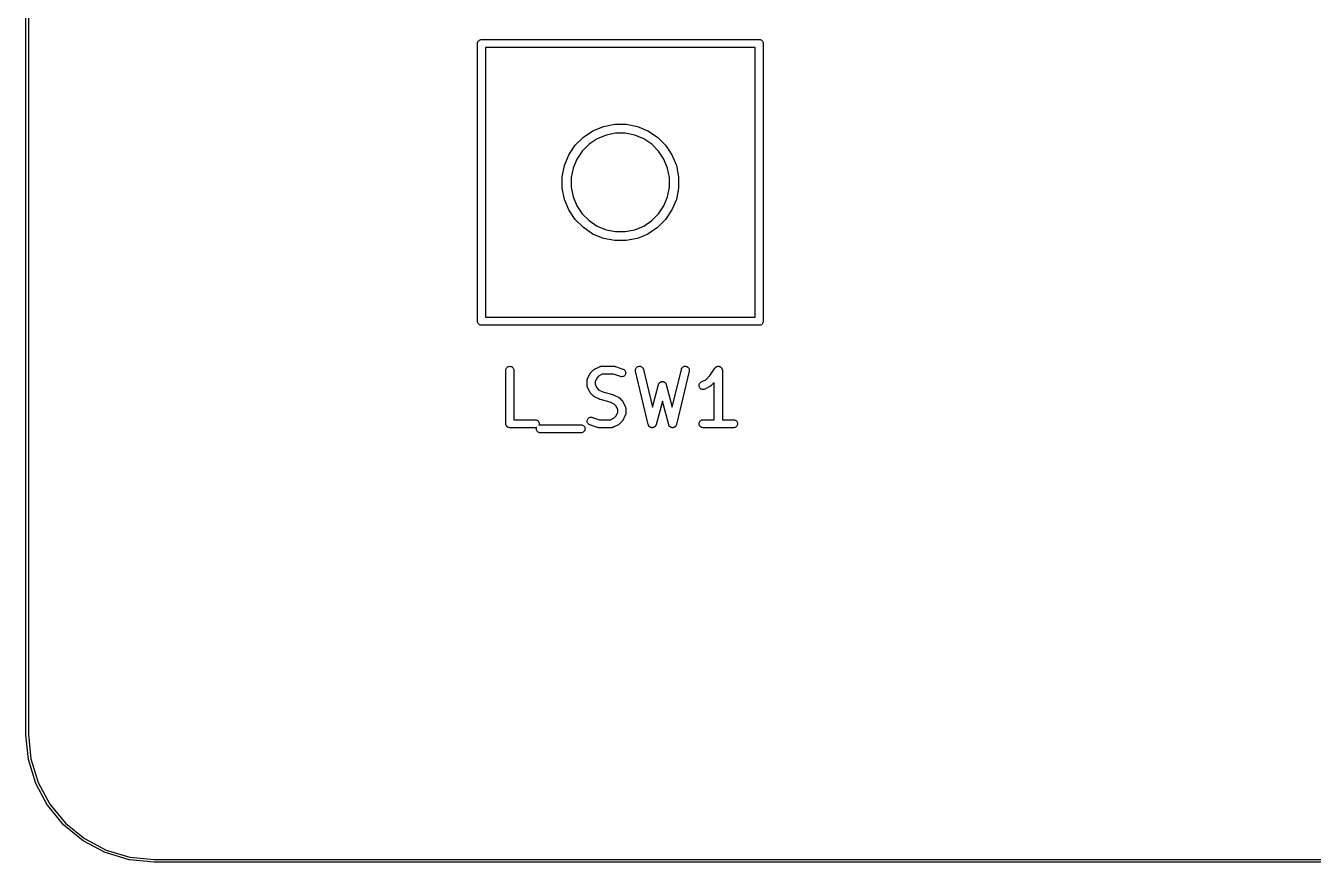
# Model space of a CAD drawing. Header units: millimetres. Extents: x 17 to 402, y -127 to -24.
# Drawn here: x 16.64 to 40.76, y -127.02 to -111.37 of the extents above; entities that cross this region are included whole.
import ezdxf

# ---------------------------------------------------------------- set-up
doc = ezdxf.new("R2010")
doc.units = ezdxf.units.MM
doc.header["$LTSCALE"] = 25.4
doc.layers.add('BLACK', color=7, linetype='CONTINUOUS')

msp = doc.modelspace()

# ---------------------------------------------------------------- linework, layer by layer
at = {"layer": 'BLACK', "linetype": 'Continuous'}
for p, q in [((16.644, -124.618), (16.644, -27.78)), ((16.694, -27.783), (16.694, -124.619)), ((25.128, -111.647), (25.139, -111.637)), ((25.139, -111.637), (25.152, -111.63)), ((25.152, -111.63), (25.167, -111.626)), ((25.167, -111.626), (25.178, -111.625)), ((25.178, -111.625), (25.181, -111.625)), ((25.181, -111.625), (25.185, -111.625)), ((25.185, -111.625), (30.378, -111.625)), ((30.378, -111.625), (30.381, -111.625)), ((30.381, -111.625), (30.385, -111.625)), ((30.385, -111.625), (30.396, -111.626)), ((30.396, -111.626), (30.41, -111.63)), ((30.41, -111.63), (30.423, -111.637)), ((30.423, -111.637), (30.435, -111.647)), ((25.106, -111.7), (25.107, -111.685)), ((25.106, -111.704), (25.106, -111.7)), ((25.106, -116.896), (25.106, -111.704)), ((25.107, -111.685), (25.112, -111.671)), ((25.112, -111.671), (25.119, -111.658)), ((25.119, -111.658), (25.128, -111.647)), ((25.256, -111.775), (25.256, -116.825)), ((30.306, -111.775), (25.256, -111.775)), ((30.306, -116.825), (30.306, -111.775)), ((30.435, -111.647), (30.444, -111.658)), ((30.444, -111.658), (30.451, -111.671)), ((30.451, -111.671), (30.455, -111.685)), ((30.455, -111.685), (30.457, -111.7)), ((30.457, -111.7), (30.456, -111.704)), ((30.456, -111.704), (30.456, -116.896)), ((27.265, -113.334), (27.463, -113.252)), ((27.463, -113.252), (27.674, -113.21)), ((27.674, -113.21), (27.889, -113.21)), ((27.889, -113.21), (28.099, -113.252)), ((28.099, -113.252), (28.297, -113.334)), ((26.935, -113.605), (27.087, -113.454)), ((27.087, -113.454), (27.265, -113.334)), ((27.345, -113.484), (27.195, -113.585)), ((27.513, -113.415), (27.345, -113.484)), ((27.691, -113.38), (27.513, -113.415)), ((27.872, -113.38), (27.691, -113.38)), ((28.05, -113.415), (27.872, -113.38)), ((28.217, -113.484), (28.05, -113.415)), ((28.368, -113.585), (28.217, -113.484)), ((28.297, -113.334), (28.476, -113.454)), ((28.476, -113.454), (28.628, -113.605)), ((26.733, -113.982), (26.816, -113.784)), ((26.816, -113.784), (26.935, -113.605)), ((27.066, -113.713), (26.965, -113.864)), ((27.195, -113.585), (27.066, -113.713)), ((28.496, -113.713), (28.368, -113.585)), ((28.597, -113.864), (28.496, -113.713)), ((28.628, -113.605), (28.747, -113.784)), ((28.747, -113.784), (28.829, -113.982)), ((26.692, -114.193), (26.733, -113.982)), ((26.896, -114.032), (26.861, -114.209)), ((26.965, -113.864), (26.896, -114.032)), ((28.666, -114.032), (28.597, -113.864)), ((28.702, -114.209), (28.666, -114.032)), ((28.829, -113.982), (28.871, -114.193)), ((26.692, -114.407), (26.692, -114.193)), ((26.861, -114.209), (26.861, -114.391)), ((28.702, -114.391), (28.702, -114.209)), ((28.871, -114.193), (28.871, -114.407)), ((26.733, -114.618), (26.692, -114.407)), ((26.861, -114.391), (26.896, -114.568)), ((28.666, -114.568), (28.702, -114.391)), ((28.871, -114.407), (28.829, -114.618)), ((26.816, -114.816), (26.733, -114.618)), ((26.896, -114.568), (26.965, -114.736)), ((26.965, -114.736), (27.066, -114.887)), ((28.496, -114.887), (28.597, -114.736)), ((28.597, -114.736), (28.666, -114.568)), ((28.829, -114.618), (28.747, -114.816)), ((26.935, -114.995), (26.816, -114.816)), ((27.087, -115.146), (26.935, -114.995)), ((27.066, -114.887), (27.195, -115.015)), ((27.195, -115.015), (27.345, -115.116)), ((28.217, -115.116), (28.368, -115.015)), ((28.368, -115.015), (28.496, -114.887)), ((28.628, -114.995), (28.476, -115.146)), ((28.747, -114.816), (28.628, -114.995)), ((27.265, -115.266), (27.087, -115.146)), ((27.345, -115.116), (27.513, -115.185)), ((27.513, -115.185), (27.691, -115.22)), ((27.691, -115.22), (27.872, -115.22)), ((27.872, -115.22), (28.05, -115.185)), ((28.05, -115.185), (28.217, -115.116)), ((28.476, -115.146), (28.297, -115.266)), ((27.463, -115.348), (27.265, -115.266)), ((27.674, -115.39), (27.463, -115.348)), ((27.889, -115.39), (27.674, -115.39)), ((28.099, -115.348), (27.889, -115.39)), ((28.297, -115.266), (28.099, -115.348)), ((25.106, -116.9), (25.106, -116.896)), ((25.107, -116.915), (25.106, -116.9)), ((25.112, -116.929), (25.107, -116.915)), ((25.119, -116.942), (25.112, -116.929)), ((25.128, -116.953), (25.119, -116.942)), ((25.256, -116.825), (30.306, -116.825)), ((30.444, -116.942), (30.435, -116.953)), ((30.451, -116.929), (30.444, -116.942)), ((30.455, -116.915), (30.451, -116.929)), ((30.457, -116.9), (30.455, -116.915)), ((30.456, -116.896), (30.457, -116.9)), ((25.139, -116.963), (25.128, -116.953)), ((25.152, -116.97), (25.139, -116.963)), ((25.167, -116.974), (25.152, -116.97)), ((25.181, -116.975), (25.167, -116.974)), ((25.185, -116.975), (25.181, -116.975)), ((30.378, -116.975), (25.185, -116.975)), ((30.381, -116.975), (30.378, -116.975)), ((30.385, -116.975), (30.381, -116.975)), ((30.396, -116.974), (30.385, -116.975)), ((30.41, -116.97), (30.396, -116.974)), ((30.423, -116.963), (30.41, -116.97)), ((30.435, -116.953), (30.423, -116.963)), ((25.635, -117.815), (25.636, -117.801)), ((25.635, -117.816), (25.635, -117.815)), ((25.635, -118.816), (25.635, -117.816)), ((25.636, -117.801), (25.641, -117.787)), ((25.641, -117.787), (25.648, -117.774)), ((25.648, -117.774), (25.657, -117.763)), ((25.657, -117.763), (25.669, -117.754)), ((25.669, -117.754), (25.682, -117.747)), ((25.682, -117.747), (25.696, -117.743)), ((25.696, -117.743), (25.71, -117.741)), ((25.71, -117.741), (25.725, -117.743)), ((25.725, -117.743), (25.739, -117.747)), ((25.739, -117.747), (25.752, -117.754)), ((25.752, -117.754), (25.763, -117.764)), ((25.763, -117.764), (25.772, -117.775)), ((25.772, -117.775), (25.779, -117.788)), ((25.779, -117.788), (25.783, -117.802)), ((25.783, -117.802), (25.785, -117.816)), ((25.785, -117.816), (25.785, -118.741)), ((27.167, -117.973), (27.214, -117.878)), ((27.214, -117.878), (27.215, -117.877)), ((27.215, -117.877), (27.217, -117.874)), ((27.217, -117.874), (27.219, -117.87)), ((27.219, -117.87), (27.221, -117.867)), ((27.221, -117.867), (27.223, -117.865)), ((27.223, -117.865), (27.225, -117.862)), ((27.225, -117.862), (27.228, -117.859)), ((27.228, -117.859), (27.276, -117.811)), ((27.276, -117.811), (27.277, -117.81)), ((27.277, -117.81), (27.28, -117.807)), ((27.28, -117.807), (27.283, -117.805)), ((27.283, -117.805), (27.286, -117.803)), ((27.286, -117.803), (27.288, -117.801)), ((27.288, -117.801), (27.292, -117.799)), ((27.292, -117.799), (27.295, -117.797)), ((27.295, -117.797), (27.391, -117.749)), ((27.442, -117.891), (27.373, -117.926)), ((27.391, -117.749), (27.392, -117.749)), ((27.392, -117.749), (27.394, -117.748)), ((27.394, -117.748), (27.395, -117.747)), ((27.395, -117.747), (27.401, -117.746)), ((27.401, -117.746), (27.405, -117.744)), ((27.405, -117.744), (27.407, -117.743)), ((27.407, -117.743), (27.41, -117.743)), ((27.41, -117.743), (27.415, -117.742)), ((27.415, -117.742), (27.42, -117.741)), ((27.42, -117.741), (27.422, -117.742)), ((27.422, -117.742), (27.424, -117.741)), ((27.424, -117.741), (27.662, -117.741)), ((27.65, -117.891), (27.442, -117.891)), ((27.781, -117.935), (27.65, -117.891)), ((27.662, -117.741), (27.663, -117.741)), ((27.663, -117.741), (27.667, -117.742)), ((27.667, -117.742), (27.672, -117.742)), ((27.672, -117.742), (27.675, -117.743)), ((27.675, -117.743), (27.678, -117.743)), ((27.678, -117.743), (27.682, -117.744)), ((27.682, -117.744), (27.686, -117.745)), ((27.686, -117.745), (27.829, -117.793)), ((27.829, -117.793), (27.83, -117.793)), ((27.83, -117.793), (27.843, -117.799)), ((27.843, -117.799), (27.855, -117.808)), ((27.862, -117.913), (27.851, -117.924)), ((27.855, -117.808), (27.865, -117.819)), ((27.87, -117.901), (27.862, -117.913)), ((27.865, -117.819), (27.872, -117.831)), ((27.876, -117.888), (27.87, -117.901)), ((27.872, -117.831), (27.878, -117.845)), ((27.879, -117.874), (27.876, -117.888)), ((27.878, -117.845), (27.88, -117.859)), ((27.88, -117.859), (27.879, -117.874)), ((28.063, -117.818), (28.064, -117.804)), ((28.065, -117.833), (28.063, -117.818)), ((28.064, -117.804), (28.068, -117.789)), ((28.065, -117.834), (28.065, -117.833)), ((28.303, -118.834), (28.065, -117.834)), ((28.068, -117.789), (28.075, -117.776)), ((28.075, -117.776), (28.084, -117.765)), ((28.084, -117.765), (28.095, -117.755)), ((28.095, -117.755), (28.108, -117.748)), ((28.108, -117.748), (28.122, -117.743)), ((28.122, -117.743), (28.136, -117.741)), ((28.136, -117.741), (28.151, -117.742)), ((28.151, -117.742), (28.165, -117.746)), ((28.165, -117.746), (28.178, -117.753)), ((28.178, -117.753), (28.189, -117.762)), ((28.189, -117.762), (28.199, -117.772)), ((28.199, -117.772), (28.207, -117.785)), ((28.207, -117.785), (28.211, -117.799)), ((28.211, -117.799), (28.381, -118.51)), ((28.753, -118.51), (28.922, -117.799)), ((29.069, -117.834), (28.831, -118.834)), ((28.922, -117.799), (28.923, -117.798)), ((28.923, -117.798), (28.928, -117.784)), ((28.928, -117.784), (28.935, -117.772)), ((28.935, -117.772), (28.945, -117.761)), ((28.945, -117.761), (28.957, -117.752)), ((28.957, -117.752), (28.97, -117.746)), ((28.97, -117.746), (28.984, -117.742)), ((28.984, -117.742), (28.999, -117.741)), ((28.999, -117.741), (29.013, -117.743)), ((29.013, -117.743), (29.027, -117.748)), ((29.027, -117.748), (29.04, -117.756)), ((29.04, -117.756), (29.051, -117.766)), ((29.051, -117.766), (29.06, -117.777)), ((29.06, -117.777), (29.066, -117.79)), ((29.066, -117.79), (29.07, -117.805)), ((29.071, -117.819), (29.069, -117.834)), ((29.07, -117.805), (29.071, -117.819)), ((29.38, -117.993), (29.461, -117.911)), ((29.461, -117.911), (29.552, -117.775)), ((29.552, -117.775), (29.553, -117.774)), ((29.553, -117.774), (29.557, -117.768)), ((29.553, -117.774), (29.553, -117.774)), ((29.553, -117.774), (29.553, -117.774)), ((29.553, -117.774), (29.553, -117.774)), ((29.557, -117.768), (29.562, -117.763)), ((29.562, -117.763), (29.568, -117.758)), ((29.562, -117.763), (29.562, -117.763)), ((29.562, -117.763), (29.562, -117.763)), ((29.568, -117.758), (29.573, -117.754)), ((29.573, -117.754), (29.573, -117.754)), ((29.573, -117.754), (29.574, -117.754)), ((29.574, -117.754), (29.58, -117.75)), ((29.58, -117.75), (29.586, -117.747)), ((29.586, -117.747), (29.586, -117.747)), ((29.586, -117.747), (29.587, -117.747)), ((29.587, -117.747), (29.594, -117.745)), ((29.594, -117.745), (29.601, -117.743)), ((29.601, -117.743), (29.608, -117.742)), ((29.601, -117.743), (29.601, -117.743)), ((29.601, -117.743), (29.601, -117.743)), ((29.608, -117.742), (29.615, -117.741)), ((29.615, -117.741), (29.615, -117.741)), ((29.615, -117.741), (29.623, -117.742)), ((29.615, -117.741), (29.615, -117.741)), ((29.623, -117.742), (29.63, -117.743)), ((29.63, -117.743), (29.63, -117.743)), ((29.63, -117.743), (29.63, -117.743)), ((29.63, -117.743), (29.637, -117.745)), ((29.637, -117.745), (29.644, -117.747)), ((29.644, -117.747), (29.644, -117.747)), ((29.644, -117.747), (29.644, -117.747)), ((29.644, -117.747), (29.65, -117.751)), ((29.65, -117.751), (29.657, -117.754)), ((29.657, -117.754), (29.657, -117.754)), ((29.657, -117.754), (29.657, -117.754)), ((29.657, -117.754), (29.662, -117.759)), ((29.662, -117.759), (29.668, -117.764)), ((29.668, -117.764), (29.668, -117.764)), ((29.668, -117.764), (29.668, -117.764)), ((29.668, -117.764), (29.673, -117.77)), ((29.673, -117.77), (29.677, -117.775)), ((29.677, -117.775), (29.677, -117.775)), ((29.677, -117.775), (29.677, -117.775)), ((29.677, -117.775), (29.681, -117.782)), ((29.681, -117.782), (29.684, -117.788)), ((29.684, -117.788), (29.684, -117.788)), ((29.684, -117.788), (29.684, -117.788)), ((29.684, -117.788), (29.686, -117.795)), ((29.686, -117.795), (29.688, -117.802)), ((29.688, -117.802), (29.688, -117.802)), ((29.688, -117.802), (29.688, -117.802)), ((29.688, -117.802), (29.689, -117.809)), ((29.689, -117.809), (29.69, -117.816)), ((29.69, -117.816), (29.69, -118.741)), ((27.159, -118.001), (27.16, -117.996)), ((27.159, -118.004), (27.159, -118.001)), ((27.159, -118.006), (27.159, -118.004)), ((27.159, -118.007), (27.159, -118.006)), ((27.159, -118.102), (27.159, -118.007)), ((27.159, -118.104), (27.159, -118.102)), ((27.159, -118.106), (27.159, -118.104)), ((27.159, -118.112), (27.159, -118.106)), ((27.16, -118.117), (27.159, -118.112)), ((27.16, -117.991), (27.161, -117.989)), ((27.16, -117.996), (27.16, -117.991)), ((27.161, -118.119), (27.16, -118.117)), ((27.161, -117.987), (27.163, -117.982)), ((27.161, -117.989), (27.161, -117.987)), ((27.161, -118.121), (27.161, -118.119)), ((27.163, -118.126), (27.161, -118.121)), ((27.163, -117.982), (27.165, -117.977)), ((27.164, -118.131), (27.163, -118.126)), ((27.165, -118.133), (27.164, -118.131)), ((27.165, -117.977), (27.166, -117.975)), ((27.166, -118.135), (27.165, -118.133)), ((27.166, -117.975), (27.167, -117.973)), ((27.167, -118.136), (27.166, -118.135)), ((27.214, -118.231), (27.167, -118.136)), ((27.343, -117.956), (27.309, -118.025)), ((27.309, -118.025), (27.309, -118.084)), ((27.309, -118.084), (27.343, -118.153)), ((27.373, -117.926), (27.343, -117.956)), ((27.343, -118.153), (27.373, -118.183)), ((27.796, -117.938), (27.781, -117.935)), ((27.81, -117.939), (27.796, -117.938)), ((27.825, -117.936), (27.81, -117.939)), ((27.838, -117.931), (27.825, -117.936)), ((27.851, -117.924), (27.838, -117.931)), ((28.381, -118.51), (28.494, -118.083)), ((28.494, -118.083), (28.495, -118.082)), ((28.495, -118.082), (28.496, -118.08)), ((28.496, -118.077), (28.498, -118.073)), ((28.496, -118.08), (28.496, -118.077)), ((28.498, -118.073), (28.5, -118.068)), ((28.5, -118.068), (28.501, -118.066)), ((28.501, -118.066), (28.502, -118.064)), ((28.502, -118.064), (28.505, -118.06)), ((28.505, -118.06), (28.508, -118.056)), ((28.508, -118.056), (28.51, -118.054)), ((28.51, -118.054), (28.511, -118.052)), ((28.511, -118.052), (28.515, -118.049)), ((28.515, -118.049), (28.518, -118.045)), ((28.518, -118.045), (28.52, -118.044)), ((28.52, -118.044), (28.522, -118.042)), ((28.522, -118.042), (28.526, -118.04)), ((28.526, -118.04), (28.53, -118.037)), ((28.53, -118.037), (28.532, -118.036)), ((28.532, -118.036), (28.534, -118.035)), ((28.534, -118.035), (28.539, -118.033)), ((28.539, -118.033), (28.544, -118.031)), ((28.544, -118.031), (28.546, -118.03)), ((28.546, -118.03), (28.548, -118.029)), ((28.548, -118.029), (28.553, -118.029)), ((28.553, -118.029), (28.558, -118.028)), ((28.558, -118.028), (28.56, -118.028)), ((28.56, -118.028), (28.563, -118.027)), ((28.563, -118.027), (28.567, -118.027)), ((28.567, -118.027), (28.572, -118.027)), ((28.572, -118.027), (28.575, -118.028)), ((28.575, -118.028), (28.577, -118.028)), ((28.577, -118.028), (28.582, -118.029)), ((28.582, -118.029), (28.587, -118.03)), ((28.587, -118.03), (28.589, -118.031)), ((28.589, -118.031), (28.592, -118.031)), ((28.592, -118.031), (28.596, -118.033)), ((28.596, -118.033), (28.6, -118.035)), ((28.6, -118.035), (28.602, -118.036)), ((28.602, -118.036), (28.605, -118.037)), ((28.605, -118.037), (28.609, -118.04)), ((28.609, -118.04), (28.613, -118.043)), ((28.613, -118.043), (28.615, -118.044)), ((28.615, -118.044), (28.617, -118.046)), ((28.617, -118.046), (28.62, -118.05)), ((28.62, -118.05), (28.624, -118.053)), ((28.624, -118.053), (28.625, -118.055)), ((28.625, -118.055), (28.627, -118.057)), ((28.627, -118.057), (28.629, -118.061)), ((28.629, -118.061), (28.632, -118.065)), ((28.632, -118.065), (28.633, -118.067)), ((28.633, -118.067), (28.634, -118.069)), ((28.634, -118.069), (28.636, -118.074)), ((28.636, -118.074), (28.638, -118.078)), ((28.638, -118.078), (28.639, -118.081)), ((28.639, -118.081), (28.64, -118.083)), ((28.64, -118.083), (28.753, -118.51)), ((29.254, -118.092), (29.258, -118.078)), ((29.254, -118.107), (29.254, -118.092)), ((29.256, -118.121), (29.254, -118.107)), ((29.262, -118.135), (29.256, -118.121)), ((29.258, -118.078), (29.264, -118.065)), ((29.269, -118.148), (29.262, -118.135)), ((29.264, -118.065), (29.272, -118.053)), ((29.279, -118.158), (29.269, -118.148)), ((29.272, -118.053), (29.283, -118.043)), ((29.283, -118.043), (29.295, -118.035)), ((29.295, -118.035), (29.38, -117.993)), ((29.458, -118.122), (29.362, -118.169)), ((29.461, -118.119), (29.458, -118.122)), ((29.465, -118.117), (29.461, -118.119)), ((29.467, -118.115), (29.465, -118.117)), ((29.47, -118.114), (29.467, -118.115)), ((29.473, -118.111), (29.47, -118.114)), ((29.476, -118.108), (29.473, -118.111)), ((29.477, -118.107), (29.476, -118.108)), ((29.54, -118.045), (29.477, -118.107)), ((29.54, -118.741), (29.54, -118.045)), ((27.216, -118.234), (27.214, -118.231)), ((27.218, -118.238), (27.216, -118.234)), ((27.22, -118.241), (27.218, -118.238)), ((27.222, -118.243), (27.22, -118.241)), ((27.225, -118.246), (27.222, -118.243)), ((27.228, -118.25), (27.225, -118.246)), ((27.276, -118.298), (27.228, -118.25)), ((27.228, -118.25), (27.228, -118.25)), ((27.279, -118.301), (27.276, -118.298)), ((27.282, -118.304), (27.279, -118.301)), ((27.285, -118.305), (27.282, -118.304)), ((27.287, -118.307), (27.285, -118.305)), ((27.291, -118.309), (27.287, -118.307)), ((27.294, -118.312), (27.291, -118.309)), ((27.295, -118.312), (27.294, -118.312)), ((27.391, -118.36), (27.295, -118.312)), ((27.373, -118.183), (27.45, -118.222)), ((27.398, -118.362), (27.391, -118.36)), ((27.391, -118.36), (27.391, -118.36)), ((27.391, -118.36), (27.391, -118.36)), ((27.404, -118.365), (27.398, -118.362)), ((27.405, -118.365), (27.404, -118.365)), ((27.406, -118.365), (27.405, -118.365)), ((27.405, -118.365), (27.405, -118.365)), ((27.588, -118.411), (27.406, -118.365)), ((27.45, -118.222), (27.633, -118.267)), ((27.633, -118.267), (27.634, -118.268)), ((27.634, -118.268), (27.634, -118.268)), ((27.634, -118.268), (27.634, -118.268)), ((27.634, -118.268), (27.641, -118.27)), ((27.641, -118.27), (27.647, -118.273)), ((27.647, -118.273), (27.648, -118.273)), ((27.648, -118.273), (27.648, -118.273)), ((27.648, -118.273), (27.743, -118.321)), ((27.743, -118.321), (27.744, -118.321)), ((27.744, -118.321), (27.748, -118.324)), ((27.748, -118.324), (27.752, -118.325)), ((27.752, -118.325), (27.754, -118.327)), ((27.754, -118.327), (27.757, -118.329)), ((27.757, -118.329), (27.76, -118.332)), ((27.76, -118.332), (27.763, -118.335)), ((27.763, -118.335), (27.81, -118.382)), ((27.81, -118.382), (27.811, -118.383)), ((27.811, -118.383), (27.814, -118.386)), ((27.814, -118.386), (27.817, -118.389)), ((27.817, -118.389), (27.818, -118.392)), ((27.818, -118.392), (27.82, -118.394)), ((27.82, -118.394), (27.822, -118.398)), ((28.567, -118.393), (28.449, -118.836)), ((28.685, -118.836), (28.567, -118.393)), ((29.291, -118.167), (29.279, -118.158)), ((29.304, -118.173), (29.291, -118.167)), ((29.319, -118.176), (29.304, -118.173)), ((29.333, -118.177), (29.319, -118.176)), ((29.348, -118.175), (29.333, -118.177)), ((29.361, -118.17), (29.348, -118.175)), ((29.362, -118.169), (29.361, -118.17)), ((27.665, -118.449), (27.588, -118.411)), ((27.696, -118.48), (27.665, -118.449)), ((27.73, -118.548), (27.696, -118.48)), ((27.696, -118.677), (27.73, -118.608)), ((27.73, -118.608), (27.73, -118.548)), ((27.822, -118.398), (27.824, -118.402)), ((27.824, -118.402), (27.872, -118.497)), ((27.872, -118.497), (27.873, -118.498)), ((27.873, -118.498), (27.873, -118.5)), ((27.873, -118.5), (27.874, -118.502)), ((27.874, -118.502), (27.876, -118.507)), ((27.876, -118.507), (27.878, -118.512)), ((27.878, -118.512), (27.878, -118.514)), ((27.878, -118.514), (27.879, -118.516)), ((27.879, -118.516), (27.879, -118.521)), ((27.879, -118.521), (27.88, -118.526)), ((27.88, -118.631), (27.879, -118.636)), ((27.879, -118.636), (27.879, -118.642)), ((27.88, -118.526), (27.88, -118.529)), ((27.88, -118.529), (27.88, -118.531)), ((27.88, -118.531), (27.88, -118.626)), ((27.88, -118.626), (27.88, -118.627)), ((27.88, -118.627), (27.88, -118.629)), ((27.88, -118.629), (27.88, -118.631)), ((25.635, -118.823), (25.635, -118.816)), ((25.636, -118.83), (25.635, -118.823)), ((25.636, -118.831), (25.636, -118.83)), ((25.638, -118.838), (25.636, -118.831)), ((25.636, -118.831), (25.636, -118.831)), ((25.64, -118.845), (25.638, -118.838)), ((25.641, -118.845), (25.64, -118.845)), ((25.64, -118.845), (25.64, -118.845)), ((25.644, -118.851), (25.641, -118.845)), ((25.647, -118.858), (25.644, -118.851)), ((25.652, -118.863), (25.647, -118.858)), ((25.647, -118.858), (25.647, -118.858)), ((25.647, -118.858), (25.647, -118.858)), ((25.656, -118.869), (25.652, -118.863)), ((25.657, -118.869), (25.656, -118.869)), ((25.662, -118.874), (25.657, -118.869)), ((25.657, -118.869), (25.657, -118.869)), ((25.667, -118.878), (25.662, -118.874)), ((25.785, -118.741), (26.186, -118.741)), ((26.186, -118.741), (26.187, -118.741)), ((26.187, -118.741), (26.202, -118.743)), ((26.202, -118.743), (26.216, -118.748)), ((26.216, -118.748), (26.228, -118.754)), ((26.228, -118.754), (26.239, -118.764)), ((26.239, -118.764), (26.249, -118.775)), ((26.249, -118.775), (26.255, -118.788)), ((26.255, -118.788), (26.26, -118.802)), ((26.26, -118.831), (26.256, -118.841)), ((26.256, -118.841), (26.267, -118.838)), ((26.26, -118.802), (26.261, -118.817)), ((26.261, -118.817), (26.26, -118.831)), ((26.267, -118.838), (26.281, -118.837)), ((26.281, -118.837), (27.043, -118.837)), ((27.043, -118.837), (27.044, -118.837)), ((27.044, -118.837), (27.059, -118.838)), ((27.059, -118.838), (27.073, -118.843)), ((27.073, -118.843), (27.086, -118.85)), ((27.086, -118.85), (27.097, -118.859)), ((27.097, -118.859), (27.106, -118.87)), ((27.106, -118.87), (27.113, -118.883)), ((27.159, -118.759), (27.163, -118.744)), ((27.159, -118.773), (27.159, -118.759)), ((27.161, -118.788), (27.159, -118.773)), ((27.166, -118.802), (27.161, -118.788)), ((27.163, -118.744), (27.169, -118.731)), ((27.174, -118.814), (27.166, -118.802)), ((27.169, -118.731), (27.177, -118.719)), ((27.184, -118.825), (27.174, -118.814)), ((27.177, -118.719), (27.188, -118.709)), ((27.196, -118.833), (27.184, -118.825)), ((27.188, -118.709), (27.2, -118.702)), ((27.209, -118.839), (27.196, -118.833)), ((27.2, -118.702), (27.214, -118.696)), ((27.21, -118.84), (27.209, -118.839)), ((27.353, -118.887), (27.21, -118.84)), ((27.214, -118.696), (27.229, -118.694)), ((27.229, -118.694), (27.243, -118.694)), ((27.243, -118.694), (27.257, -118.698)), ((27.257, -118.698), (27.389, -118.741)), ((27.389, -118.741), (27.597, -118.741)), ((27.597, -118.741), (27.665, -118.707)), ((27.743, -118.836), (27.648, -118.883)), ((27.665, -118.707), (27.696, -118.677)), ((27.747, -118.834), (27.743, -118.836)), ((27.751, -118.832), (27.747, -118.834)), ((27.753, -118.83), (27.751, -118.832)), ((27.756, -118.828), (27.753, -118.83)), ((27.759, -118.825), (27.756, -118.828)), ((27.762, -118.822), (27.759, -118.825)), ((27.763, -118.822), (27.762, -118.822)), ((27.81, -118.774), (27.763, -118.822)), ((27.813, -118.771), (27.81, -118.774)), ((27.816, -118.768), (27.813, -118.771)), ((27.818, -118.765), (27.816, -118.768)), ((27.82, -118.763), (27.818, -118.765)), ((27.822, -118.759), (27.82, -118.763)), ((27.824, -118.756), (27.822, -118.759)), ((27.872, -118.659), (27.824, -118.755)), ((27.824, -118.755), (27.824, -118.756)), ((27.873, -118.657), (27.872, -118.659)), ((27.874, -118.655), (27.873, -118.657)), ((27.875, -118.651), (27.874, -118.655)), ((27.877, -118.646), (27.875, -118.651)), ((27.878, -118.644), (27.877, -118.646)), ((27.879, -118.642), (27.878, -118.644)), ((28.305, -118.837), (28.303, -118.834)), ((28.306, -118.841), (28.305, -118.837)), ((28.307, -118.844), (28.306, -118.841)), ((28.308, -118.848), (28.307, -118.844)), ((28.31, -118.851), (28.308, -118.848)), ((28.311, -118.854), (28.31, -118.851)), ((28.314, -118.857), (28.311, -118.854)), ((28.316, -118.86), (28.314, -118.857)), ((28.318, -118.863), (28.316, -118.86)), ((28.32, -118.866), (28.318, -118.863)), ((28.323, -118.868), (28.32, -118.866)), ((28.325, -118.871), (28.323, -118.868)), ((28.328, -118.873), (28.325, -118.871)), ((28.331, -118.876), (28.328, -118.873)), ((28.334, -118.878), (28.331, -118.876)), ((28.337, -118.88), (28.334, -118.878)), ((28.42, -118.878), (28.417, -118.879)), ((28.423, -118.875), (28.42, -118.878)), ((28.425, -118.873), (28.423, -118.875)), ((28.428, -118.87), (28.425, -118.873)), ((28.431, -118.868), (28.428, -118.87)), ((28.433, -118.865), (28.431, -118.868)), ((28.436, -118.863), (28.433, -118.865)), ((28.438, -118.859), (28.436, -118.863)), ((28.44, -118.856), (28.438, -118.859)), ((28.441, -118.853), (28.44, -118.856)), ((28.443, -118.85), (28.441, -118.853)), ((28.445, -118.847), (28.443, -118.85)), ((28.446, -118.843), (28.445, -118.847)), ((28.447, -118.84), (28.446, -118.843)), ((28.449, -118.837), (28.447, -118.84)), ((28.449, -118.836), (28.449, -118.837)), ((28.686, -118.839), (28.685, -118.836)), ((28.687, -118.842), (28.686, -118.839)), ((28.689, -118.846), (28.687, -118.842)), ((28.69, -118.849), (28.689, -118.846)), ((28.692, -118.852), (28.69, -118.849)), ((28.693, -118.855), (28.692, -118.852)), ((28.696, -118.859), (28.693, -118.855)), ((28.698, -118.862), (28.696, -118.859)), ((28.7, -118.864), (28.698, -118.862)), ((28.702, -118.867), (28.7, -118.864)), ((28.705, -118.87), (28.702, -118.867)), ((28.708, -118.873), (28.705, -118.87)), ((28.711, -118.875), (28.708, -118.873)), ((28.713, -118.877), (28.711, -118.875)), ((28.716, -118.879), (28.713, -118.877)), ((28.803, -118.876), (28.799, -118.878)), ((28.805, -118.874), (28.803, -118.876)), ((28.808, -118.872), (28.805, -118.874)), ((28.81, -118.869), (28.808, -118.872)), ((28.813, -118.866), (28.81, -118.869)), ((28.815, -118.864), (28.813, -118.866)), ((28.818, -118.861), (28.815, -118.864)), ((28.82, -118.858), (28.818, -118.861)), ((28.822, -118.855), (28.82, -118.858)), ((28.823, -118.851), (28.822, -118.855)), ((28.825, -118.849), (28.823, -118.851)), ((28.826, -118.845), (28.825, -118.849)), ((28.828, -118.841), (28.826, -118.845)), ((28.829, -118.838), (28.828, -118.841)), ((28.83, -118.835), (28.829, -118.838)), ((28.831, -118.834), (28.83, -118.835)), ((29.254, -118.816), (29.255, -118.801)), ((29.255, -118.83), (29.254, -118.816)), ((29.255, -118.801), (29.26, -118.787)), ((29.259, -118.845), (29.255, -118.83)), ((29.266, -118.858), (29.259, -118.845)), ((29.26, -118.787), (29.267, -118.774)), ((29.275, -118.869), (29.266, -118.858)), ((29.267, -118.774), (29.276, -118.763)), ((29.286, -118.878), (29.275, -118.869)), ((29.276, -118.763), (29.287, -118.754)), ((29.287, -118.754), (29.3, -118.747)), ((29.3, -118.747), (29.314, -118.743)), ((29.314, -118.743), (29.329, -118.741)), ((29.329, -118.741), (29.54, -118.741)), ((29.69, -118.741), (29.9, -118.741)), ((29.9, -118.741), (29.901, -118.741)), ((29.901, -118.741), (29.916, -118.743)), ((29.916, -118.743), (29.93, -118.748)), ((29.93, -118.748), (29.943, -118.754)), ((29.953, -118.87), (29.942, -118.879)), ((29.943, -118.754), (29.954, -118.764)), ((29.962, -118.858), (29.953, -118.87)), ((29.954, -118.764), (29.963, -118.775)), ((29.969, -118.845), (29.962, -118.858)), ((29.963, -118.775), (29.97, -118.788)), ((29.974, -118.831), (29.969, -118.845)), ((29.97, -118.788), (29.974, -118.802)), ((29.974, -118.802), (29.975, -118.817)), ((29.975, -118.817), (29.974, -118.831)), ((25.668, -118.878), (25.667, -118.878)), ((25.668, -118.879), (25.668, -118.878)), ((25.674, -118.882), (25.668, -118.879)), ((25.68, -118.885), (25.674, -118.882)), ((25.681, -118.885), (25.68, -118.885)), ((25.68, -118.885), (25.68, -118.885)), ((25.688, -118.887), (25.681, -118.885)), ((25.694, -118.89), (25.688, -118.887)), ((25.695, -118.89), (25.694, -118.89)), ((25.694, -118.89), (25.694, -118.89)), ((25.702, -118.891), (25.695, -118.89)), ((25.709, -118.891), (25.702, -118.891)), ((25.71, -118.891), (25.709, -118.891)), ((25.709, -118.891), (25.709, -118.891)), ((25.709, -118.891), (25.709, -118.891)), ((25.709, -118.891), (25.709, -118.891)), ((26.186, -118.891), (25.71, -118.891)), ((26.201, -118.89), (26.186, -118.891)), ((26.211, -118.887), (26.201, -118.89)), ((26.206, -118.911), (26.208, -118.897)), ((26.207, -118.926), (26.206, -118.911)), ((26.212, -118.94), (26.207, -118.926)), ((26.208, -118.897), (26.211, -118.887)), ((26.218, -118.953), (26.212, -118.94)), ((26.228, -118.964), (26.218, -118.953)), ((26.239, -118.974), (26.228, -118.964)), ((26.252, -118.98), (26.239, -118.974)), ((26.266, -118.985), (26.252, -118.98)), ((26.28, -118.987), (26.266, -118.985)), ((26.281, -118.987), (26.28, -118.987)), ((27.043, -118.987), (26.281, -118.987)), ((27.058, -118.985), (27.043, -118.987)), ((27.072, -118.981), (27.058, -118.985)), ((27.085, -118.974), (27.072, -118.981)), ((27.096, -118.965), (27.085, -118.974)), ((27.105, -118.954), (27.096, -118.965)), ((27.112, -118.941), (27.105, -118.954)), ((27.117, -118.927), (27.112, -118.941)), ((27.113, -118.883), (27.117, -118.898)), ((27.117, -118.898), (27.118, -118.912)), ((27.118, -118.912), (27.117, -118.927)), ((27.357, -118.889), (27.353, -118.887)), ((27.361, -118.89), (27.357, -118.889)), ((27.364, -118.89), (27.361, -118.89)), ((27.367, -118.891), (27.364, -118.89)), ((27.371, -118.891), (27.367, -118.891)), ((27.375, -118.891), (27.371, -118.891)), ((27.376, -118.891), (27.375, -118.891)), ((27.615, -118.891), (27.376, -118.891)), ((27.617, -118.891), (27.615, -118.891)), ((27.619, -118.891), (27.617, -118.891)), ((27.624, -118.891), (27.619, -118.891)), ((27.629, -118.89), (27.624, -118.891)), ((27.631, -118.889), (27.629, -118.89)), ((27.633, -118.889), (27.631, -118.889)), ((27.638, -118.887), (27.633, -118.889)), ((27.643, -118.886), (27.638, -118.887)), ((27.645, -118.885), (27.643, -118.886)), ((27.647, -118.884), (27.645, -118.885)), ((27.648, -118.883), (27.647, -118.884)), ((28.34, -118.882), (28.337, -118.88)), ((28.343, -118.883), (28.34, -118.882)), ((28.347, -118.885), (28.343, -118.883)), ((28.35, -118.886), (28.347, -118.885)), ((28.354, -118.887), (28.35, -118.886)), ((28.357, -118.889), (28.354, -118.887)), ((28.36, -118.889), (28.357, -118.889)), ((28.364, -118.89), (28.36, -118.889)), ((28.368, -118.891), (28.364, -118.89)), ((28.371, -118.891), (28.368, -118.891)), ((28.375, -118.891), (28.371, -118.891)), ((28.379, -118.891), (28.375, -118.891)), ((28.382, -118.891), (28.379, -118.891)), ((28.386, -118.891), (28.382, -118.891)), ((28.39, -118.89), (28.386, -118.891)), ((28.393, -118.89), (28.39, -118.89)), ((28.397, -118.888), (28.393, -118.89)), ((28.4, -118.887), (28.397, -118.888)), ((28.404, -118.886), (28.4, -118.887)), ((28.407, -118.885), (28.404, -118.886)), ((28.41, -118.883), (28.407, -118.885)), ((28.413, -118.882), (28.41, -118.883)), ((28.417, -118.879), (28.413, -118.882)), ((28.72, -118.881), (28.716, -118.879)), ((28.723, -118.883), (28.72, -118.881)), ((28.726, -118.884), (28.723, -118.883)), ((28.729, -118.886), (28.726, -118.884)), ((28.733, -118.887), (28.729, -118.886)), ((28.736, -118.888), (28.733, -118.887)), ((28.74, -118.889), (28.736, -118.888)), ((28.743, -118.89), (28.74, -118.889)), ((28.747, -118.891), (28.743, -118.89)), ((28.751, -118.891), (28.747, -118.891)), ((28.754, -118.891), (28.751, -118.891)), ((28.758, -118.891), (28.754, -118.891)), ((28.762, -118.891), (28.758, -118.891)), ((28.765, -118.891), (28.762, -118.891)), ((28.769, -118.891), (28.765, -118.891)), ((28.772, -118.89), (28.769, -118.891)), ((28.776, -118.889), (28.772, -118.89)), ((28.779, -118.888), (28.776, -118.889)), ((28.783, -118.887), (28.779, -118.888)), ((28.786, -118.885), (28.783, -118.887)), ((28.79, -118.884), (28.786, -118.885)), ((28.793, -118.882), (28.79, -118.884)), ((28.796, -118.881), (28.793, -118.882)), ((28.799, -118.878), (28.796, -118.881)), ((29.299, -118.885), (29.286, -118.878)), ((29.313, -118.89), (29.299, -118.885)), ((29.328, -118.891), (29.313, -118.89)), ((29.329, -118.891), (29.328, -118.891)), ((29.9, -118.891), (29.329, -118.891)), ((29.915, -118.89), (29.9, -118.891)), ((29.929, -118.886), (29.915, -118.89)), ((29.942, -118.879), (29.929, -118.886)), ((16.644, -124.619), (16.644, -124.618)), ((16.644, -124.62), (16.644, -124.619)), ((16.644, -124.619), (16.644, -124.619)), ((16.644, -124.636), (16.644, -124.62)), ((16.644, -124.62), (16.644, -124.62)), ((16.644, -124.637), (16.644, -124.636)), ((16.644, -124.638), (16.644, -124.637)), ((16.693, -125.1), (16.644, -124.638)), ((16.644, -124.638), (16.644, -124.638)), ((16.694, -124.619), (16.694, -124.634)), ((16.694, -124.634), (16.742, -125.092)), ((16.693, -125.102), (16.693, -125.1)), ((16.693, -125.105), (16.693, -125.102)), ((16.694, -125.105), (16.693, -125.105)), ((16.831, -125.549), (16.694, -125.105)), ((16.742, -125.092), (16.878, -125.532)), ((16.832, -125.551), (16.831, -125.549)), ((16.833, -125.553), (16.832, -125.551)), ((17.054, -125.962), (16.833, -125.553)), ((16.833, -125.553), (16.833, -125.553)), ((16.878, -125.532), (17.097, -125.936)), ((17.055, -125.964), (17.054, -125.962)), ((17.056, -125.966), (17.055, -125.964)), ((17.057, -125.966), (17.056, -125.966)), ((17.353, -126.324), (17.057, -125.966)), ((17.097, -125.936), (17.39, -126.291)), ((17.354, -126.326), (17.353, -126.324)), ((17.356, -126.328), (17.354, -126.326)), ((17.716, -126.622), (17.356, -126.328)), ((17.356, -126.328), (17.356, -126.328)), ((17.39, -126.291), (17.746, -126.581)), ((17.746, -126.581), (18.152, -126.797)), ((17.718, -126.623), (17.716, -126.622)), ((17.72, -126.624), (17.718, -126.623)), ((18.131, -126.843), (17.72, -126.624)), ((17.72, -126.624), (17.72, -126.624)), ((18.152, -126.797), (18.592, -126.93)), ((18.133, -126.843), (18.131, -126.843)), ((18.135, -126.844), (18.133, -126.843)), ((18.58, -126.979), (18.135, -126.844)), ((18.135, -126.844), (18.135, -126.844)), ((18.582, -126.979), (18.58, -126.979)), ((18.585, -126.979), (18.582, -126.979)), ((19.048, -127.025), (18.585, -126.979)), ((18.585, -126.979), (18.585, -126.979)), ((18.592, -126.93), (19.051, -126.975)), ((19.048, -127.025), (19.048, -127.025)), ((19.049, -127.025), (19.048, -127.025)), ((400.05, -127.025), (19.049, -127.025)), ((19.051, -126.975), (400.05, -126.975))]:
    msp.add_line(p, q, dxfattribs=at)

doc.saveas('drawing.dxf')
